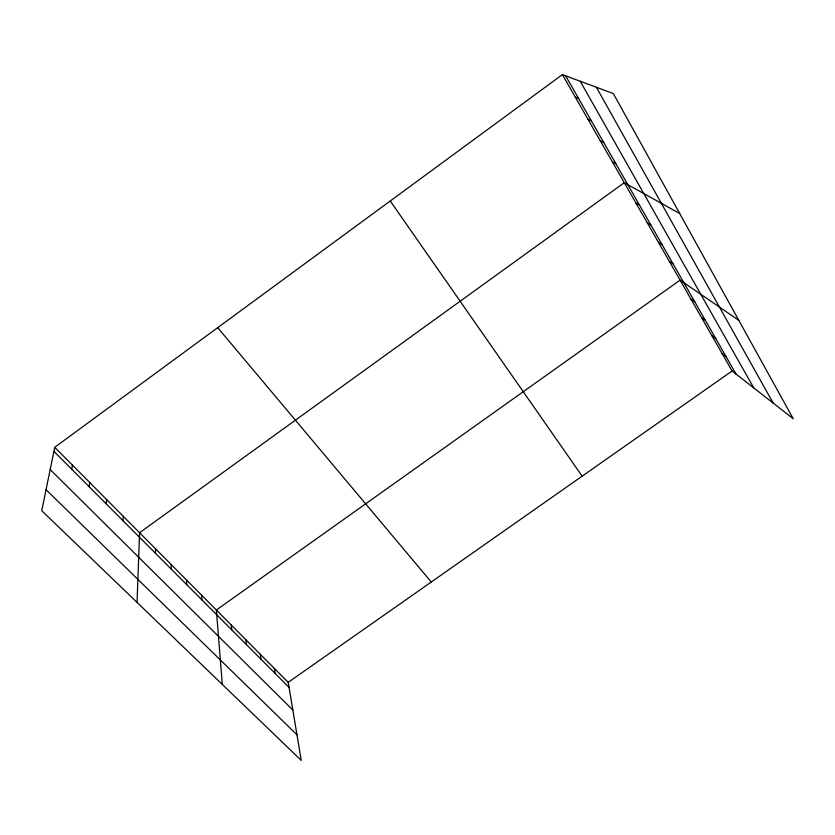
<?xml version="1.0" encoding="UTF-8"?>
<svg xmlns="http://www.w3.org/2000/svg" width="835" height="835" viewBox="0 0 835 835"><rect width="100%" height="100%" fill="white"/><g stroke="black" fill="none" stroke-linecap="round" stroke-linejoin="round"><path stroke-width="1.25" d="M155.498 553.334L155.54 548.783M137.044 602.4L139.581 532.72L624.288 182.698L679.711 213.53M123.006 520.716L123.298 516.322M106.264 503.902L106.682 499.591M89.178 486.742L89.721 482.526M71.727 469.228L72.415 465.095M54.745 447.299L41.75 510.707L301.247 760.393L288.211 682.352L54.745 447.299L562.393 74.607L613.349 93.583L793.25 418.752L732.107 370.99L562.393 74.607M288.211 682.352L732.107 370.99M575.305 97.152L578.613 98.53M587.944 119.228L591.316 120.762M600.313 140.833L603.747 142.514M612.431 161.98L615.917 163.817M635.905 202.988L639.495 205.086M647.292 222.862L650.924 225.095M658.439 242.338L662.124 244.697M669.378 261.428L673.104 263.902M738.787 320.316L680.087 280.142L216.369 610.02L222.308 684.439M690.91 299.045L694.72 301.738M701.515 317.571L705.366 320.358M711.921 335.722L715.804 338.624M722.118 353.529L726.033 356.524M46.061 489.686L296.978 734.81M50.183 469.562L292.834 710.042M53.91 451.349L289.056 687.403M217.716 327.654L431.267 582.005M390.248 200.984L582.152 476.18M565.629 75.808L736.053 374.08M580.221 81.246L753.754 387.899M596.399 87.268L773.158 403.055M274.381 668.428L275.143 673.438M260.29 654.243L260.958 659.201M245.928 639.787L246.502 644.693M231.295 625.05L231.775 629.903M201.6 595.157L201.882 599.895M186.539 580.001L186.716 584.677M171.196 564.543L171.258 569.157"/></g></svg>
